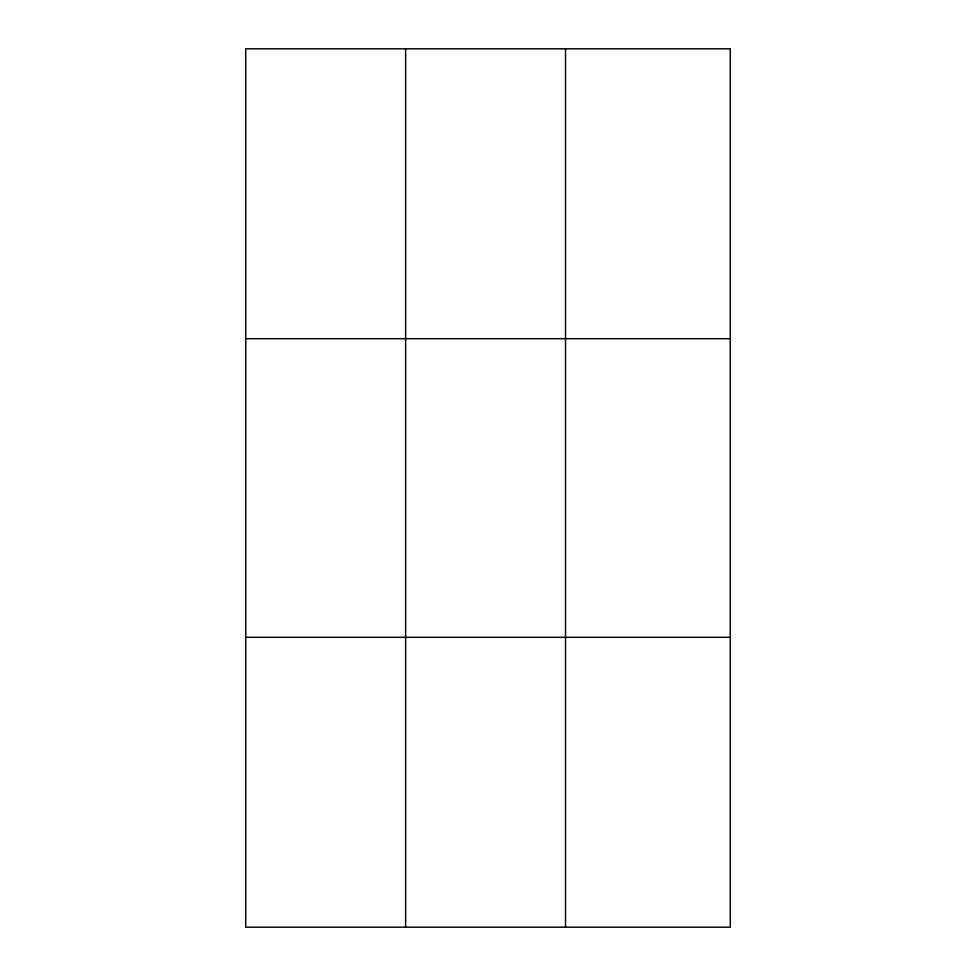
<?xml version="1.0" encoding="UTF-8"?>
<svg xmlns="http://www.w3.org/2000/svg" width="976" height="976" viewBox="0 0 976 976"><rect width="100%" height="100%" fill="white"/><g stroke="black" fill="none" stroke-linecap="round" stroke-linejoin="round"><path stroke-width="1.46" d="M405.626 927.2L405.626 48.8M565.531 927.2L565.531 48.8M245.72 338.672L730.28 338.672M245.72 637.328L730.28 637.328M730.28 48.8L730.28 927.2L245.72 927.2L245.72 48.8L730.28 48.8"/></g></svg>
